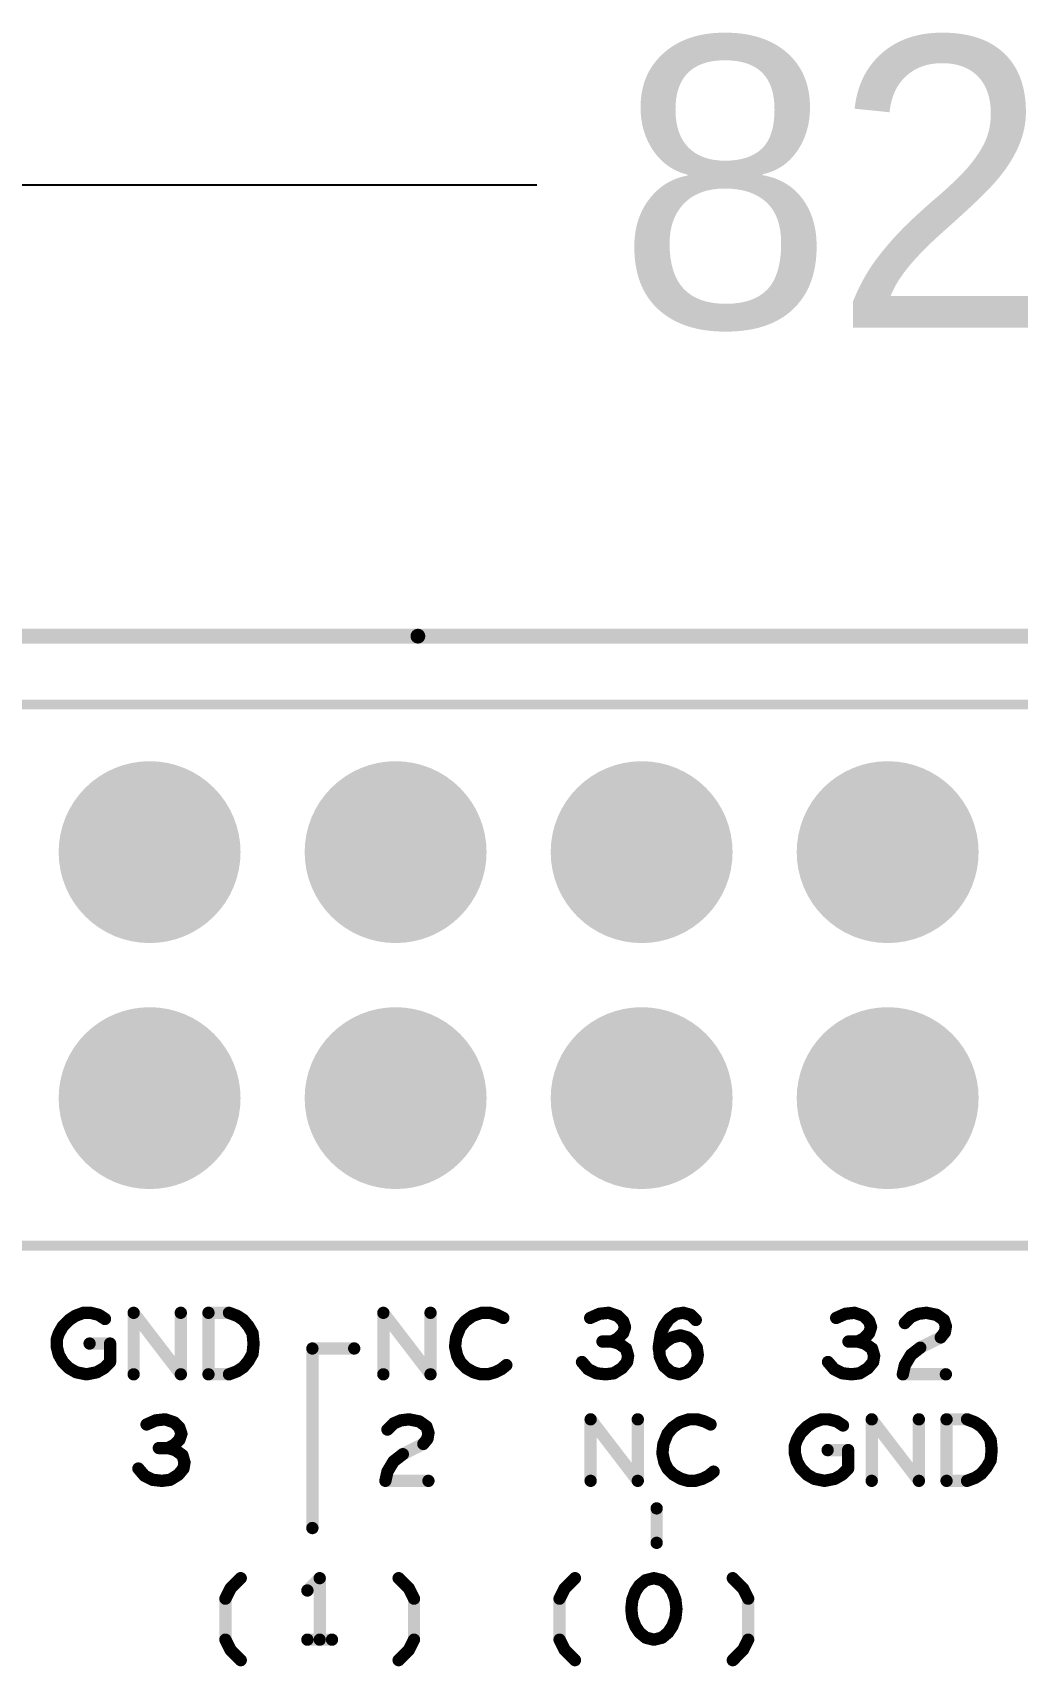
# Model space of a CAD drawing. Extents: x -11 to 101, y 2 to 100.
# Drawn here: x 31.02 to 41.19, y 73.86 to 90.73 of the extents above; entities that cross this region are included whole.
import ezdxf

# ---------------------------------------------------------------- set-up
doc = ezdxf.new("R2010")
doc.units = 0
doc.layers.get('0').update_dxf_attribs({"linetype": 'CONTINUOUS'})
doc.layers.get('DEFPOINTS').update_dxf_attribs({"linetype": 'CONTINUOUS'})
doc.layers.add('SILK_TOP_ART', color=251, linetype='CONTINUOUS')
doc.layers.add('SOLDER_TOP_ART', color=18, linetype='CONTINUOUS')
doc.dimstyles.get("Standard").update_dxf_attribs({"dimtxt": 3, "dimasz": 3, "dimexe": 0.18, "dimexo": 0, "dimgap": 1, "dimtad": 0, "dimtih": 1, "dimtoh": 1, "dimzin": 0, "dimcen": 0.09, "dimazin": 3, "dimtfac": 1, "dimtofl": 0, "dimtmove": 0, "dimatfit": 3})

# ---------------------------------------------------------------- blocks, each defined once
blk = doc.blocks.new('ROUND_165')
at = {"const_width": 0.0635}
blk.add_lwpolyline([(-0.03175, 0, 1), (0.03175, 0, 1)], format="xyb", close=True, dxfattribs=at)
blk = doc.blocks.new('ROUND_218')
at = {"const_width": 0.0762}
blk.add_lwpolyline([(-0.0381, 0, 1), (0.0381, 0, 1)], format="xyb", close=True, dxfattribs=at)
blk = doc.blocks.new('ROUND_346')
at = {"const_width": 0.939}
blk.add_lwpolyline([(-0.4695, 0, 1), (0.4695, 0, 1)], format="xyb", close=True, dxfattribs=at)
blk = doc.blocks.new('*U167')
at = {"color": 0, "linetype": 'CONTINUOUS'}
blk.add_text('82.50', height=3, dxfattribs=at).set_placement((37.06, 87.687))
blk = doc.blocks.new('*D162')
at = {"color": 0, "linetype": 'CONTINUOUS'}
for p, q in [((1.038, 82.5), (1.038, 89.341)), ((83.538, 82.5), (83.538, 89.341)), ((4.038, 89.161), (36.229, 89.161)), ((80.538, 89.161), (48.347, 89.161))]:
    blk.add_line(p, q, dxfattribs=at)
for points in [[(4.038, 89.661), (4.038, 88.661), (1.038, 89.161)], [(80.538, 89.661), (80.538, 88.661), (83.538, 89.161)]]:
    blk.add_solid(points, dxfattribs=at)
at = {"layer": 'DEFPOINTS', "color": 0, "linetype": 'CONTINUOUS'}
for p in [(83.538, 89.161), (1.038, 82.5), (83.538, 82.5)]:
    blk.add_point(p, dxfattribs=at)
at = {"linetype": 'CONTINUOUS'}
blk.add_blockref('*U167', (0, 0), dxfattribs=at)

msp = doc.modelspace()

# ---------------------------------------------------------------- linework, layer by layer
at = {"layer": 'SILK_TOP_ART'}
for points, const_width in [([(35, 84.5), (3, 84.5)], 0.1524), ([(81.5, 84.5), (35, 84.5)], 0.1524), ([(7.338, 83.794), (59.662, 83.794)], 0.1016), ([(59.662, 78.206), (7.338, 78.206)], 0.1016), ([(31.2928, 77.3016), (31.3351, 77.3757)], 0.127), ([(31.3351, 77.3757), (31.3986, 77.4392)], 0.127), ([(31.3986, 77.4392), (31.4621, 77.4815)], 0.127), ([(31.4621, 77.4815), (31.5468, 77.5133)], 0.127), ([(31.5468, 77.5133), (31.6209, 77.5133)], 0.127), ([(31.6209, 77.5133), (31.7055, 77.4921)], 0.127), ([(31.7055, 77.4921), (31.7691, 77.4498)], 0.127), ([(32.0654, 76.8783), (32.0654, 77.5133)], 0.127), ([(32.0654, 77.5133), (32.5522, 76.8783)], 0.127), ([(32.5522, 76.8783), (32.5522, 77.5133)], 0.127), ([(32.838, 76.8783), (32.838, 77.5133)], 0.127), ([(32.838, 77.5133), (33.0496, 77.5133)], 0.127), ([(33.0496, 77.5133), (33.1343, 77.4815)], 0.127), ([(33.1343, 77.4815), (33.1978, 77.4392)], 0.127), ([(33.1978, 77.4392), (33.2507, 77.3757)], 0.127), ([(33.2507, 77.3757), (33.2931, 77.3016)], 0.127), ([(34.6434, 76.8783), (34.6434, 77.5133)], 0.127), ([(34.6434, 77.5133), (35.1302, 76.8783)], 0.127), ([(35.1302, 76.8783), (35.1302, 77.5133)], 0.127), ([(35.4371, 77.3651), (35.3948, 77.2593)], 0.127), ([(35.4901, 77.4286), (35.4371, 77.3651)], 0.127), ([(35.5641, 77.4815), (35.4901, 77.4286)], 0.127), ([(35.6594, 77.5133), (35.5641, 77.4815)], 0.127), ([(35.7441, 77.5133), (35.6594, 77.5133)], 0.127), ([(35.8181, 77.4921), (35.7441, 77.5133)], 0.127), ([(35.8816, 77.4604), (35.8181, 77.4921)], 0.127), ([(36.8739, 77.5027), (36.7786, 77.4604)], 0.127), ([(36.9691, 77.5133), (36.8739, 77.5027)], 0.127), ([(37.0644, 77.4815), (36.9691, 77.5133)], 0.127), ([(37.1173, 77.4286), (37.0644, 77.4815)], 0.127), ([(37.1385, 77.3651), (37.1173, 77.4286)], 0.127), ([(37.1173, 77.3016), (37.1385, 77.3651)], 0.127), ([(37.5089, 77.3016), (37.5406, 77.3757)], 0.127), ([(37.5406, 77.3757), (37.5935, 77.4498)], 0.127), ([(37.5935, 77.4498), (37.6676, 77.5027)], 0.127), ([(37.6676, 77.5027), (37.7417, 77.5133)], 0.127), ([(37.7417, 77.5133), (37.8158, 77.4921)], 0.127), ([(37.8158, 77.4921), (37.8687, 77.4392)], 0.127), ([(39.4139, 77.5027), (39.3186, 77.4604)], 0.127), ([(39.5091, 77.5133), (39.4139, 77.5027)], 0.127), ([(39.6044, 77.4815), (39.5091, 77.5133)], 0.127), ([(39.6573, 77.4286), (39.6044, 77.4815)], 0.127), ([(39.6785, 77.3651), (39.6573, 77.4286)], 0.127), ([(39.6573, 77.3016), (39.6785, 77.3651)], 0.127), ([(40.0277, 77.4075), (40.0912, 77.471)], 0.127), ([(40.0912, 77.471), (40.1653, 77.5027)], 0.127), ([(40.1653, 77.5027), (40.25, 77.5133)], 0.127), ([(40.25, 77.5133), (40.3558, 77.4921)], 0.127), ([(40.3558, 77.4921), (40.4299, 77.4392)], 0.127), ([(40.4299, 77.4392), (40.4511, 77.3757)], 0.127), ([(40.4511, 77.3757), (40.4405, 77.3122)], 0.127), ([(31.2716, 77.2381), (31.2928, 77.3016)], 0.127), ([(31.2716, 77.164), (31.2716, 77.2381)], 0.127), ([(31.6103, 77.1958), (31.822, 77.1958)], 0.127), ([(31.822, 77.1958), (31.822, 77.0053)], 0.127), ([(33.2931, 77.3016), (33.3036, 77.1958)], 0.127), ([(33.3036, 77.1958), (33.2931, 77.09)], 0.127), ([(35.3948, 77.2593), (35.3842, 77.164)], 0.127), ([(37.0009, 77.217), (36.9056, 77.217)], 0.127), ([(37.0009, 77.217), (37.0644, 77.2487)], 0.127), ([(37.075, 77.1958), (37.0009, 77.217)], 0.127), ([(37.0644, 77.2487), (37.1173, 77.3016)], 0.127), ([(37.1491, 77.1429), (37.075, 77.1958)], 0.127), ([(37.4877, 77.164), (37.5089, 77.3016)], 0.127), ([(37.4877, 77.1429), (37.5618, 77.217)], 0.127), ([(37.5618, 77.217), (37.6253, 77.2593)], 0.127), ([(37.6253, 77.2593), (37.71, 77.2805)], 0.127), ([(37.71, 77.2805), (37.7841, 77.2593)], 0.127), ([(37.7841, 77.2593), (37.837, 77.217)], 0.127), ([(37.837, 77.217), (37.8793, 77.1535)], 0.127), ([(39.5409, 77.217), (39.4456, 77.217)], 0.127), ([(39.5409, 77.217), (39.6044, 77.2487)], 0.127), ([(39.615, 77.1958), (39.5409, 77.217)], 0.127), ([(39.6044, 77.2487), (39.6573, 77.3016)], 0.127), ([(39.6891, 77.1429), (39.615, 77.1958)], 0.127), ([(40.3981, 77.2593), (40.1865, 77.1535)], 0.127), ([(40.4405, 77.3122), (40.3981, 77.2593)], 0.127), ([(31.2928, 77.0794), (31.2716, 77.164)], 0.127), ([(31.3351, 77.0053), (31.2928, 77.0794)], 0.127), ([(33.2931, 77.09), (33.2507, 77.0159)], 0.127), ([(34.3424, 77.145), (33.9106, 77.145)], 0.127), ([(33.9106, 77.145), (33.9106, 75.2908)], 0.127), ([(35.3842, 77.164), (35.4054, 77.0688)], 0.127), ([(35.4054, 77.0688), (35.4371, 77.0053)], 0.127), ([(37.1702, 77.0688), (37.1491, 77.1429)], 0.127), ([(37.1596, 77.0053), (37.1702, 77.0688)], 0.127), ([(37.4983, 77.0582), (37.4877, 77.164)], 0.127), ([(37.5406, 76.9629), (37.4983, 77.0582)], 0.127), ([(37.8793, 77.1535), (37.8899, 77.0794)], 0.127), ([(37.8899, 77.0794), (37.8793, 77.0159)], 0.127), ([(39.7102, 77.0688), (39.6891, 77.1429)], 0.127), ([(39.6996, 77.0053), (39.7102, 77.0688)], 0.127), ([(40.0912, 77.0794), (40.0277, 76.9735)], 0.127), ([(40.1865, 77.1535), (40.0912, 77.0794)], 0.127), ([(31.3986, 76.9418), (31.3351, 77.0053)], 0.127), ([(31.4727, 76.8995), (31.3986, 76.9418)], 0.127), ([(31.5786, 76.8783), (31.4727, 76.8995)], 0.127), ([(31.6844, 76.8995), (31.5786, 76.8783)], 0.127), ([(31.7585, 76.9418), (31.6844, 76.8995)], 0.127), ([(31.822, 77.0053), (31.7585, 76.9418)], 0.127), ([(33.0496, 76.8783), (32.838, 76.8783)], 0.127), ([(33.1343, 76.91), (33.0496, 76.8783)], 0.127), ([(33.1978, 76.9524), (33.1343, 76.91)], 0.127), ([(33.2507, 77.0159), (33.1978, 76.9524)], 0.127), ([(35.4371, 77.0053), (35.5006, 76.9418)], 0.127), ([(35.5006, 76.9418), (35.5747, 76.8995)], 0.127), ([(35.5747, 76.8995), (35.6488, 76.8783)], 0.127), ([(35.6488, 76.8783), (35.7229, 76.8783)], 0.127), ([(35.7229, 76.8783), (35.797, 76.8995)], 0.127), ([(35.797, 76.8995), (35.8605, 76.9312)], 0.127), ([(35.8605, 76.9312), (35.9134, 76.9735)], 0.127), ([(36.694, 77.0053), (36.7575, 76.9312)], 0.127), ([(36.7575, 76.9312), (36.8421, 76.8889)], 0.127), ([(36.8421, 76.8889), (36.9374, 76.8783)], 0.127), ([(36.9374, 76.8783), (37.0221, 76.8889)], 0.127), ([(37.0221, 76.8889), (37.1067, 76.9418)], 0.127), ([(37.1067, 76.9418), (37.1596, 77.0053)], 0.127), ([(37.6147, 76.8995), (37.5406, 76.9629)], 0.127), ([(37.6994, 76.8783), (37.6147, 76.8995)], 0.127), ([(37.7735, 76.8995), (37.6994, 76.8783)], 0.127), ([(37.837, 76.9524), (37.7735, 76.8995)], 0.127), ([(37.8793, 77.0159), (37.837, 76.9524)], 0.127), ([(39.234, 77.0053), (39.2975, 76.9312)], 0.127), ([(39.2975, 76.9312), (39.3821, 76.8889)], 0.127), ([(39.3821, 76.8889), (39.4774, 76.8783)], 0.127), ([(39.4774, 76.8783), (39.5621, 76.8889)], 0.127), ([(39.5621, 76.8889), (39.6467, 76.9418)], 0.127), ([(39.6467, 76.9418), (39.6996, 77.0053)], 0.127), ([(40.0277, 76.9735), (40.0065, 76.8783)], 0.127), ([(40.0065, 76.8783), (40.4511, 76.8783)], 0.127), ([(32.2939, 76.4027), (32.1986, 76.3604)], 0.127), ([(32.3891, 76.4133), (32.2939, 76.4027)], 0.127), ([(32.4844, 76.3815), (32.3891, 76.4133)], 0.127), ([(32.5373, 76.3286), (32.4844, 76.3815)], 0.127), ([(34.6857, 76.3075), (34.7492, 76.371)], 0.127), ([(34.7492, 76.371), (34.8233, 76.4027)], 0.127), ([(34.8233, 76.4027), (34.908, 76.4133)], 0.127), ([(34.908, 76.4133), (35.0138, 76.3921)], 0.127), ([(35.0138, 76.3921), (35.0879, 76.3392)], 0.127), ([(36.7834, 75.7783), (36.7834, 76.4133)], 0.127), ([(36.7834, 76.4133), (37.2702, 75.7783)], 0.127), ([(37.2702, 75.7783), (37.2702, 76.4133)], 0.127), ([(37.7041, 76.3815), (37.6301, 76.3286)], 0.127), ([(37.7994, 76.4133), (37.7041, 76.3815)], 0.127), ([(37.8841, 76.4133), (37.7994, 76.4133)], 0.127), ([(37.9581, 76.3921), (37.8841, 76.4133)], 0.127), ([(38.0216, 76.3604), (37.9581, 76.3921)], 0.127), ([(39.0186, 76.3392), (39.0821, 76.3815)], 0.127), ([(39.0821, 76.3815), (39.1668, 76.4133)], 0.127), ([(39.1668, 76.4133), (39.2409, 76.4133)], 0.127), ([(39.2409, 76.4133), (39.3255, 76.3921)], 0.127), ([(39.3255, 76.3921), (39.3891, 76.3498)], 0.127), ([(39.6854, 75.7783), (39.6854, 76.4133)], 0.127), ([(39.6854, 76.4133), (40.1722, 75.7783)], 0.127), ([(40.1722, 75.7783), (40.1722, 76.4133)], 0.127), ([(40.458, 75.7783), (40.458, 76.4133)], 0.127), ([(40.458, 76.4133), (40.6696, 76.4133)], 0.127), ([(40.6696, 76.4133), (40.7543, 76.3815)], 0.127), ([(40.7543, 76.3815), (40.8178, 76.3392)], 0.127), ([(32.4844, 76.1487), (32.5373, 76.2016)], 0.127), ([(32.5585, 76.2651), (32.5373, 76.3286)], 0.127), ([(32.5373, 76.2016), (32.5585, 76.2651)], 0.127), ([(35.0985, 76.2122), (35.0561, 76.1593)], 0.127), ([(35.0879, 76.3392), (35.1091, 76.2757)], 0.127), ([(35.1091, 76.2757), (35.0985, 76.2122)], 0.127), ([(37.5771, 76.2651), (37.5348, 76.1593)], 0.127), ([(37.6301, 76.3286), (37.5771, 76.2651)], 0.127), ([(38.8916, 76.1381), (38.9128, 76.2016)], 0.127), ([(38.9128, 76.2016), (38.9551, 76.2757)], 0.127), ([(38.9551, 76.2757), (39.0186, 76.3392)], 0.127), ([(40.8178, 76.3392), (40.8707, 76.2757)], 0.127), ([(40.8707, 76.2757), (40.9131, 76.2016)], 0.127), ([(40.9131, 76.2016), (40.9236, 76.0958)], 0.127), ([(32.4209, 76.117), (32.3256, 76.117)], 0.127), ([(32.4209, 76.117), (32.4844, 76.1487)], 0.127), ([(32.495, 76.0958), (32.4209, 76.117)], 0.127), ([(32.5691, 76.0429), (32.495, 76.0958)], 0.127), ([(32.5902, 75.9688), (32.5691, 76.0429)], 0.127), ([(34.8445, 76.0535), (34.7492, 75.9794)], 0.127), ([(35.0561, 76.1593), (34.8445, 76.0535)], 0.127), ([(37.5348, 76.1593), (37.5242, 76.064)], 0.127), ([(37.5242, 76.064), (37.5454, 75.9688)], 0.127), ([(38.8916, 76.064), (38.8916, 76.1381)], 0.127), ([(38.9128, 75.9794), (38.8916, 76.064)], 0.127), ([(39.2303, 76.0958), (39.442, 76.0958)], 0.127), ([(39.442, 76.0958), (39.442, 75.9053)], 0.127), ([(40.9236, 76.0958), (40.9131, 75.99)], 0.127), ([(32.114, 75.9053), (32.1775, 75.8312)], 0.127), ([(32.5267, 75.8418), (32.5796, 75.9053)], 0.127), ([(32.5796, 75.9053), (32.5902, 75.9688)], 0.127), ([(34.6857, 75.8735), (34.6645, 75.7783)], 0.127), ([(34.7492, 75.9794), (34.6857, 75.8735)], 0.127), ([(37.5454, 75.9688), (37.5771, 75.9053)], 0.127), ([(37.5771, 75.9053), (37.6406, 75.8418)], 0.127), ([(38.0005, 75.8312), (38.0534, 75.8735)], 0.127), ([(38.9551, 75.9053), (38.9128, 75.9794)], 0.127), ([(39.0186, 75.8418), (38.9551, 75.9053)], 0.127), ([(39.442, 75.9053), (39.3785, 75.8418)], 0.127), ([(40.8178, 75.8524), (40.7543, 75.81)], 0.127), ([(40.8707, 75.9159), (40.8178, 75.8524)], 0.127), ([(40.9131, 75.99), (40.8707, 75.9159)], 0.127), ([(32.1775, 75.8312), (32.2621, 75.7889)], 0.127), ([(32.2621, 75.7889), (32.3574, 75.7783)], 0.127), ([(32.3574, 75.7783), (32.4421, 75.7889)], 0.127), ([(32.4421, 75.7889), (32.5267, 75.8418)], 0.127), ([(34.6645, 75.7783), (35.1091, 75.7783)], 0.127), ([(37.6406, 75.8418), (37.7147, 75.7995)], 0.127), ([(37.7147, 75.7995), (37.7888, 75.7783)], 0.127), ([(37.7888, 75.7783), (37.8629, 75.7783)], 0.127), ([(37.8629, 75.7783), (37.937, 75.7995)], 0.127), ([(37.937, 75.7995), (38.0005, 75.8312)], 0.127), ([(39.0927, 75.7995), (39.0186, 75.8418)], 0.127), ([(39.1986, 75.7783), (39.0927, 75.7995)], 0.127), ([(39.3044, 75.7995), (39.1986, 75.7783)], 0.127), ([(39.3785, 75.8418), (39.3044, 75.7995)], 0.127), ([(40.6696, 75.7783), (40.458, 75.7783)], 0.127), ([(40.7543, 75.81), (40.6696, 75.7783)], 0.127), ([(37.465, 75.1384), (37.465, 75.494)], 0.127), ([(33.0125, 74.5616), (33.0655, 74.6675)], 0.127), ([(33.0655, 74.6675), (33.1713, 74.7733)], 0.127), ([(33.9862, 74.7733), (33.8592, 74.6463)], 0.127), ([(33.9862, 74.1383), (33.9862, 74.7733)], 0.127), ([(34.9069, 74.6675), (34.8011, 74.7733)], 0.127), ([(34.9599, 74.5616), (34.9069, 74.6675)], 0.127), ([(36.4625, 74.5616), (36.5155, 74.6675)], 0.127), ([(36.5155, 74.6675), (36.6213, 74.7733)], 0.127), ([(37.288, 74.6992), (37.2457, 74.6357)], 0.127), ([(37.3515, 74.7521), (37.288, 74.6992)], 0.127), ([(37.4362, 74.7733), (37.3515, 74.7521)], 0.127), ([(37.5209, 74.7521), (37.4362, 74.7733)], 0.127), ([(37.5844, 74.6992), (37.5209, 74.7521)], 0.127), ([(37.6267, 74.6357), (37.5844, 74.6992)], 0.127), ([(38.3569, 74.6675), (38.2511, 74.7733)], 0.127), ([(38.4099, 74.5616), (38.3569, 74.6675)], 0.127), ([(33.0125, 74.1383), (33.0125, 74.5616)], 0.127), ([(34.9599, 74.1383), (34.9599, 74.5616)], 0.127), ([(36.4625, 74.1383), (36.4625, 74.5616)], 0.127), ([(37.2139, 74.551), (37.2034, 74.4558)], 0.127), ([(37.2457, 74.6357), (37.2139, 74.551)], 0.127), ([(37.6585, 74.551), (37.6267, 74.6357)], 0.127), ([(37.669, 74.4558), (37.6585, 74.551)], 0.127), ([(38.4099, 74.1383), (38.4099, 74.5616)], 0.127), ([(37.2034, 74.4558), (37.2139, 74.3605)], 0.127), ([(37.2139, 74.3605), (37.2457, 74.2759)], 0.127), ([(37.6267, 74.2759), (37.6585, 74.3605)], 0.127), ([(37.6585, 74.3605), (37.669, 74.4558)], 0.127), ([(37.2457, 74.2759), (37.288, 74.2124)], 0.127), ([(37.288, 74.2124), (37.3515, 74.1595)], 0.127), ([(37.3515, 74.1595), (37.4362, 74.1383)], 0.127), ([(37.4362, 74.1383), (37.5209, 74.1595)], 0.127), ([(37.5209, 74.1595), (37.5844, 74.2124)], 0.127), ([(37.5844, 74.2124), (37.6267, 74.2759)], 0.127), ([(33.0655, 74.0325), (33.0125, 74.1383)], 0.127), ([(33.1713, 73.9266), (33.0655, 74.0325)], 0.127), ([(33.8592, 74.1383), (34.1132, 74.1383)], 0.127), ([(34.8011, 73.9266), (34.9069, 74.0325)], 0.127), ([(34.9069, 74.0325), (34.9599, 74.1383)], 0.127), ([(36.5155, 74.0325), (36.4625, 74.1383)], 0.127), ([(36.6213, 73.9266), (36.5155, 74.0325)], 0.127), ([(38.2511, 73.9266), (38.3569, 74.0325)], 0.127), ([(38.3569, 74.0325), (38.4099, 74.1383)], 0.127)]:
    msp.add_lwpolyline(points, dxfattribs=dict(at, const_width=const_width))
at = {"layer": 'SOLDER_TOP_ART', "const_width": 0.1524}
for points in [[(35, 84.5), (3, 84.5)], [(81.5, 84.5), (35, 84.5)]]:
    msp.add_lwpolyline(points, dxfattribs=at)

# ---------------------------------------------------------------- block references
at = {"layer": 'SILK_TOP_ART'}
for name, p in [('ROUND_218', (35, 84.5)), ('ROUND_218', (35, 84.5)), ('ROUND_165', (31.3351, 77.3757)), ('ROUND_165', (31.3986, 77.4392)), ('ROUND_165', (31.4621, 77.4815)), ('ROUND_165', (31.5468, 77.5133)), ('ROUND_165', (31.6209, 77.5133)), ('ROUND_165', (31.7055, 77.4921)), ('ROUND_165', (31.7691, 77.4498)), ('ROUND_165', (32.0654, 77.5133)), ('ROUND_165', (32.5522, 77.5133)), ('ROUND_165', (32.838, 77.5133)), ('ROUND_165', (33.0496, 77.5133)), ('ROUND_165', (33.1343, 77.4815)), ('ROUND_165', (33.1978, 77.4392)), ('ROUND_165', (33.2507, 77.3757)), ('ROUND_165', (34.6434, 77.5133)), ('ROUND_165', (35.1302, 77.5133)), ('ROUND_165', (35.4371, 77.3651)), ('ROUND_165', (35.4901, 77.4286)), ('ROUND_165', (35.5641, 77.4815)), ('ROUND_165', (35.6594, 77.5133)), ('ROUND_165', (35.7441, 77.5133)), ('ROUND_165', (35.8181, 77.4921)), ('ROUND_165', (35.8816, 77.4604)), ('ROUND_165', (36.7786, 77.4604)), ('ROUND_165', (36.8739, 77.5027)), ('ROUND_165', (36.9691, 77.5133)), ('ROUND_165', (37.0644, 77.4815)), ('ROUND_165', (37.1173, 77.4286)), ('ROUND_165', (37.1385, 77.3651)), ('ROUND_165', (37.5406, 77.3757)), ('ROUND_165', (37.5935, 77.4498)), ('ROUND_165', (37.6676, 77.5027)), ('ROUND_165', (37.7417, 77.5133)), ('ROUND_165', (37.8158, 77.4921)), ('ROUND_165', (37.8687, 77.4392)), ('ROUND_165', (39.3186, 77.4604)), ('ROUND_165', (39.4139, 77.5027)), ('ROUND_165', (39.5091, 77.5133)), ('ROUND_165', (39.6044, 77.4815)), ('ROUND_165', (39.6573, 77.4286)), ('ROUND_165', (39.6785, 77.3651)), ('ROUND_165', (40.0277, 77.4075)), ('ROUND_165', (40.0912, 77.471)), ('ROUND_165', (40.1653, 77.5027)), ('ROUND_165', (40.25, 77.5133)), ('ROUND_165', (40.3558, 77.4921)), ('ROUND_165', (40.4299, 77.4392)), ('ROUND_165', (40.4511, 77.3757)), ('ROUND_165', (31.2716, 77.2381)), ('ROUND_165', (31.2928, 77.3016)), ('ROUND_165', (31.6103, 77.1958)), ('ROUND_165', (31.822, 77.1958)), ('ROUND_165', (33.2931, 77.3016)), ('ROUND_165', (33.3036, 77.1958)), ('ROUND_165', (35.3948, 77.2593)), ('ROUND_165', (36.9056, 77.217)), ('ROUND_165', (37.0009, 77.217)), ('ROUND_165', (37.0009, 77.217)), ('ROUND_165', (37.0644, 77.2487)), ('ROUND_165', (37.075, 77.1958)), ('ROUND_165', (37.1173, 77.3016)), ('ROUND_165', (37.5089, 77.3016)), ('ROUND_165', (37.5618, 77.217)), ('ROUND_165', (37.6253, 77.2593)), ('ROUND_165', (37.71, 77.2805)), ('ROUND_165', (37.7841, 77.2593)), ('ROUND_165', (37.837, 77.217)), ('ROUND_165', (39.4456, 77.217)), ('ROUND_165', (39.5409, 77.217)), ('ROUND_165', (39.5409, 77.217)), ('ROUND_165', (39.6044, 77.2487)), ('ROUND_165', (39.615, 77.1958)), ('ROUND_165', (39.6573, 77.3016)), ('ROUND_165', (40.3981, 77.2593)), ('ROUND_165', (40.4405, 77.3122)), ('ROUND_165', (31.2716, 77.164)), ('ROUND_165', (31.2928, 77.0794)), ('ROUND_165', (33.2931, 77.09)), ('ROUND_165', (33.9106, 77.145)), ('ROUND_165', (34.3424, 77.145)), ('ROUND_165', (35.3842, 77.164)), ('ROUND_165', (35.4054, 77.0688)), ('ROUND_165', (37.1491, 77.1429)), ('ROUND_165', (37.1702, 77.0688)), ('ROUND_165', (37.4877, 77.164)), ('ROUND_165', (37.4877, 77.1429)), ('ROUND_165', (37.4983, 77.0582)), ('ROUND_165', (37.8793, 77.1535)), ('ROUND_165', (37.8899, 77.0794)), ('ROUND_165', (39.6891, 77.1429)), ('ROUND_165', (39.7102, 77.0688)), ('ROUND_165', (40.0912, 77.0794)), ('ROUND_165', (40.1865, 77.1535)), ('ROUND_165', (31.3351, 77.0053)), ('ROUND_165', (31.3986, 76.9418)), ('ROUND_165', (31.4727, 76.8995)), ('ROUND_165', (31.5786, 76.8783)), ('ROUND_165', (31.6844, 76.8995)), ('ROUND_165', (31.7585, 76.9418)), ('ROUND_165', (31.822, 77.0053)), ('ROUND_165', (32.0654, 76.8783)), ('ROUND_165', (32.5522, 76.8783)), ('ROUND_165', (32.838, 76.8783)), ('ROUND_165', (32.838, 76.8783)), ('ROUND_165', (33.0496, 76.8783)), ('ROUND_165', (33.1343, 76.91)), ('ROUND_165', (33.1978, 76.9524)), ('ROUND_165', (33.2507, 77.0159)), ('ROUND_165', (34.6434, 76.8783)), ('ROUND_165', (35.1302, 76.8783)), ('ROUND_165', (35.4371, 77.0053)), ('ROUND_165', (35.5006, 76.9418)), ('ROUND_165', (35.5747, 76.8995)), ('ROUND_165', (35.6488, 76.8783)), ('ROUND_165', (35.7229, 76.8783)), ('ROUND_165', (35.797, 76.8995)), ('ROUND_165', (35.8605, 76.9312)), ('ROUND_165', (35.9134, 76.9735)), ('ROUND_165', (36.694, 77.0053)), ('ROUND_165', (36.7575, 76.9312)), ('ROUND_165', (36.8421, 76.8889)), ('ROUND_165', (36.9374, 76.8783)), ('ROUND_165', (37.0221, 76.8889)), ('ROUND_165', (37.1067, 76.9418)), ('ROUND_165', (37.1596, 77.0053)), ('ROUND_165', (37.5406, 76.9629)), ('ROUND_165', (37.6147, 76.8995)), ('ROUND_165', (37.6994, 76.8783)), ('ROUND_165', (37.7735, 76.8995)), ('ROUND_165', (37.837, 76.9524)), ('ROUND_165', (37.8793, 77.0159)), ('ROUND_165', (39.234, 77.0053)), ('ROUND_165', (39.2975, 76.9312)), ('ROUND_165', (39.3821, 76.8889)), ('ROUND_165', (39.4774, 76.8783)), ('ROUND_165', (39.5621, 76.8889)), ('ROUND_165', (39.6467, 76.9418)), ('ROUND_165', (39.6996, 77.0053)), ('ROUND_165', (40.0065, 76.8783)), ('ROUND_165', (40.0277, 76.9735)), ('ROUND_165', (40.4511, 76.8783)), ('ROUND_165', (32.1986, 76.3604)), ('ROUND_165', (32.2939, 76.4027)), ('ROUND_165', (32.3891, 76.4133)), ('ROUND_165', (32.4844, 76.3815)), ('ROUND_165', (34.7492, 76.371)), ('ROUND_165', (34.8233, 76.4027)), ('ROUND_165', (34.908, 76.4133)), ('ROUND_165', (35.0138, 76.3921)), ('ROUND_165', (36.7834, 76.4133)), ('ROUND_165', (37.2702, 76.4133)), ('ROUND_165', (37.7041, 76.3815)), ('ROUND_165', (37.7994, 76.4133)), ('ROUND_165', (37.8841, 76.4133)), ('ROUND_165', (37.9581, 76.3921)), ('ROUND_165', (38.0216, 76.3604)), ('ROUND_165', (39.0821, 76.3815)), ('ROUND_165', (39.1668, 76.4133)), ('ROUND_165', (39.2409, 76.4133)), ('ROUND_165', (39.3255, 76.3921)), ('ROUND_165', (39.6854, 76.4133)), ('ROUND_165', (40.1722, 76.4133)), ('ROUND_165', (40.458, 76.4133)), ('ROUND_165', (40.6696, 76.4133)), ('ROUND_165', (40.7543, 76.3815)), ('ROUND_165', (32.5373, 76.3286)), ('ROUND_165', (32.5373, 76.2016)), ('ROUND_165', (32.5585, 76.2651)), ('ROUND_165', (34.6857, 76.3075)), ('ROUND_165', (35.0879, 76.3392)), ('ROUND_165', (35.0985, 76.2122)), ('ROUND_165', (35.1091, 76.2757)), ('ROUND_165', (37.5771, 76.2651)), ('ROUND_165', (37.6301, 76.3286)), ('ROUND_165', (38.9128, 76.2016)), ('ROUND_165', (38.9551, 76.2757)), ('ROUND_165', (39.0186, 76.3392)), ('ROUND_165', (39.3891, 76.3498)), ('ROUND_165', (40.8178, 76.3392)), ('ROUND_165', (40.8707, 76.2757)), ('ROUND_165', (40.9131, 76.2016)), ('ROUND_165', (32.3256, 76.117)), ('ROUND_165', (32.4209, 76.117)), ('ROUND_165', (32.4209, 76.117)), ('ROUND_165', (32.4844, 76.1487)), ('ROUND_165', (32.495, 76.0958)), ('ROUND_165', (32.5691, 76.0429)), ('ROUND_165', (34.8445, 76.0535)), ('ROUND_165', (35.0561, 76.1593)), ('ROUND_165', (37.5242, 76.064)), ('ROUND_165', (37.5348, 76.1593)), ('ROUND_165', (38.8916, 76.1381)), ('ROUND_165', (38.8916, 76.064)), ('ROUND_165', (39.2303, 76.0958)), ('ROUND_165', (39.442, 76.0958)), ('ROUND_165', (40.9236, 76.0958)), ('ROUND_165', (32.114, 75.9053)), ('ROUND_165', (32.5796, 75.9053)), ('ROUND_165', (32.5902, 75.9688)), ('ROUND_165', (34.6857, 75.8735)), ('ROUND_165', (34.7492, 75.9794)), ('ROUND_165', (37.5454, 75.9688)), ('ROUND_165', (37.5771, 75.9053)), ('ROUND_165', (38.0534, 75.8735)), ('ROUND_165', (38.9128, 75.9794)), ('ROUND_165', (38.9551, 75.9053)), ('ROUND_165', (39.442, 75.9053)), ('ROUND_165', (40.8178, 75.8524)), ('ROUND_165', (40.8707, 75.9159)), ('ROUND_165', (40.9131, 75.99)), ('ROUND_165', (32.1775, 75.8312)), ('ROUND_165', (32.2621, 75.7889)), ('ROUND_165', (32.3574, 75.7783)), ('ROUND_165', (32.4421, 75.7889)), ('ROUND_165', (32.5267, 75.8418)), ('ROUND_165', (34.6645, 75.7783)), ('ROUND_165', (35.1091, 75.7783)), ('ROUND_165', (36.7834, 75.7783)), ('ROUND_165', (37.2702, 75.7783)), ('ROUND_165', (37.6406, 75.8418)), ('ROUND_165', (37.7147, 75.7995)), ('ROUND_165', (37.7888, 75.7783)), ('ROUND_165', (37.8629, 75.7783)), ('ROUND_165', (37.937, 75.7995)), ('ROUND_165', (38.0005, 75.8312)), ('ROUND_165', (39.0186, 75.8418)), ('ROUND_165', (39.0927, 75.7995)), ('ROUND_165', (39.1986, 75.7783)), ('ROUND_165', (39.3044, 75.7995)), ('ROUND_165', (39.3785, 75.8418)), ('ROUND_165', (39.6854, 75.7783)), ('ROUND_165', (40.1722, 75.7783)), ('ROUND_165', (40.458, 75.7783)), ('ROUND_165', (40.458, 75.7783)), ('ROUND_165', (40.6696, 75.7783)), ('ROUND_165', (40.7543, 75.81)), ('ROUND_165', (37.465, 75.494)), ('ROUND_165', (33.9106, 75.2908)), ('ROUND_165', (37.465, 75.1384)), ('ROUND_165', (33.0655, 74.6675)), ('ROUND_165', (33.1713, 74.7733)), ('ROUND_165', (33.9862, 74.7733)), ('ROUND_165', (34.8011, 74.7733)), ('ROUND_165', (34.9069, 74.6675)), ('ROUND_165', (36.5155, 74.6675)), ('ROUND_165', (36.6213, 74.7733)), ('ROUND_165', (37.288, 74.6992)), ('ROUND_165', (37.3515, 74.7521)), ('ROUND_165', (37.4362, 74.7733)), ('ROUND_165', (37.4362, 74.7733)), ('ROUND_165', (37.5209, 74.7521)), ('ROUND_165', (37.5844, 74.6992)), ('ROUND_165', (38.2511, 74.7733)), ('ROUND_165', (38.3569, 74.6675)), ('ROUND_165', (33.0125, 74.5616)), ('ROUND_165', (33.8592, 74.6463)), ('ROUND_165', (34.9599, 74.5616)), ('ROUND_165', (36.4625, 74.5616)), ('ROUND_165', (37.2139, 74.551)), ('ROUND_165', (37.2457, 74.6357)), ('ROUND_165', (37.6267, 74.6357)), ('ROUND_165', (37.6585, 74.551)), ('ROUND_165', (38.4099, 74.5616)), ('ROUND_165', (37.2034, 74.4558)), ('ROUND_165', (37.2139, 74.3605)), ('ROUND_165', (37.6585, 74.3605)), ('ROUND_165', (37.669, 74.4558)), ('ROUND_165', (37.2457, 74.2759)), ('ROUND_165', (37.288, 74.2124)), ('ROUND_165', (37.3515, 74.1595)), ('ROUND_165', (37.5209, 74.1595)), ('ROUND_165', (37.5844, 74.2124)), ('ROUND_165', (37.6267, 74.2759)), ('ROUND_165', (33.0125, 74.1383)), ('ROUND_165', (33.0655, 74.0325)), ('ROUND_165', (33.8592, 74.1383)), ('ROUND_165', (33.9862, 74.1383)), ('ROUND_165', (34.1132, 74.1383)), ('ROUND_165', (34.9069, 74.0325)), ('ROUND_165', (34.9599, 74.1383)), ('ROUND_165', (36.4625, 74.1383)), ('ROUND_165', (36.5155, 74.0325)), ('ROUND_165', (37.4362, 74.1383)), ('ROUND_165', (38.3569, 74.0325)), ('ROUND_165', (38.4099, 74.1383)), ('ROUND_165', (33.1713, 73.9266)), ('ROUND_165', (34.8011, 73.9266)), ('ROUND_165', (36.6213, 73.9266)), ('ROUND_165', (38.2511, 73.9266))]:
    msp.add_blockref(name, p, dxfattribs=at)
at = {"layer": 'SOLDER_TOP_ART'}
for name, p in [('ROUND_218', (35, 84.5)), ('ROUND_218', (35, 84.5)), ('ROUND_346', (32.23, 82.27)), ('ROUND_346', (34.77, 82.27)), ('ROUND_346', (37.31, 82.27)), ('ROUND_346', (39.85, 82.27)), ('ROUND_346', (32.23, 79.73)), ('ROUND_346', (34.77, 79.73)), ('ROUND_346', (37.31, 79.73)), ('ROUND_346', (39.85, 79.73))]:
    msp.add_blockref(name, p, dxfattribs=at)

# ---------------------------------------------------------------- dimensions: what is measured, and where the dimension line sits
at = {"linetype": 'CONTINUOUS'}
dim = msp.add_linear_dim(base=(83.5381, 89.161098), p1=(1.0381, 82.5), p2=(83.5381, 82.5), dimstyle='Standard', dxfattribs=at)
dim.commit()
dim.dimension.update_dxf_attribs({"geometry": '*D162', "text_midpoint": (42.2881, 89.161098)})

doc.saveas('drawing.dxf')
